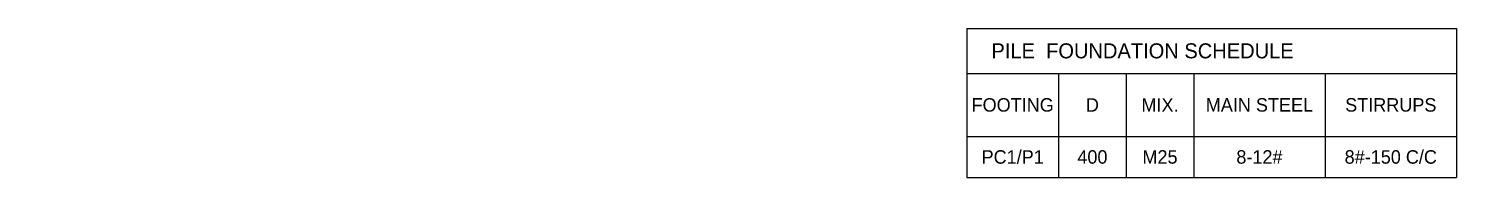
# Model space of a CAD drawing. Header units: millimetres. Extents: x 0 to 1124626, y -157535 to 82123.
# Drawn here: x 479394 to 517090, y -60195 to -56260 of the extents above; entities that cross this region are included whole.
import ezdxf

# ---------------------------------------------------------------- set-up
doc = ezdxf.new("R2010")
doc.units = ezdxf.units.MM
doc.header["$MEASUREMENT"] = 0
doc.layers.add('see level', color=2, linetype='Continuous')
doc.styles.add('TEXT3', font='geniso.shx')

# ---------------------------------------------------------------- blocks, each defined once
blk = doc.blocks.new('*T1140')
at = {"layer": 'see level', "color": 0, "linetype": 'ByBlock', "lineweight": -2, "ltscale": 20, "transparency": 16777216}
for p, q in [((0, 0), (12929, 0)), ((0, 0), (0, -3934)), ((12929, 0), (12929, -3934)), ((0, -1185), (12929, -1185)), ((2428, -1185), (2428, -3934)), ((4211, -1185), (4211, -3934)), ((5994, -1185), (5994, -3934)), ((9462, -1185), (9462, -3934)), ((0, -2856), (12929, -2856)), ((0, -3934), (12929, -3934))]:
    blk.add_line(p, q, dxfattribs=at)
at = {"layer": 'see level', "color": 0, "linetype": 'ByBlock', "ltscale": 20, "transparency": 16777216}
for s, insert, char_height, width, attachment_point in [('    PILE  FOUNDATION SCHEDULE', (64, -592), 396.29, 12801.55, 4), ('FOOTING', (1214, -2020), 356.3, 2299.81, 5), ('D', (3319, -2020), 356, 1655.56, 5), ('MIX.', (5103, -2020), 356.3, 1655.56, 5), ('MAIN STEEL ', (7728, -2020), 356.34, 3339.8, 5), ('STIRRUPS', (11196, -2020), 356.3, 3339.8, 5), ('PC1/P1', (1214, -3395), 356.3, 2299.81, 5), ('400', (3319, -3395), 356.3, 1655.56, 5), ('M25', (5103, -3395), 356.3, 1655.56, 5), ('8-12#', (7728, -3395), 356.3, 3339.8, 5), ('8#-150 C/C', (11196, -3395), 356.3, 3339.8, 5)]:
    blk.add_mtext(s, dxfattribs=dict(at, insert=insert, char_height=char_height, width=width, attachment_point=attachment_point))

msp = doc.modelspace()

# ---------------------------------------------------------------- block references
msp.add_blockref('*T1140', (504160.6777, -56260.2314, 0))

# ---------------------------------------------------------------- texts
at = {"lineweight": 25, "insert": (462261.2547, -59604.5556, 0), "char_height": 112.668476, "width": 30788.018562, "attachment_point": 1, "style": 'TEXT3', "bg_fill": 2}
msp.add_mtext('{\\ftimes new roman|b0|i0|c0|p0;\\LNAVI  MUMBAI ,MAHARASHTRA }', dxfattribs=at)

doc.saveas('drawing.dxf')
